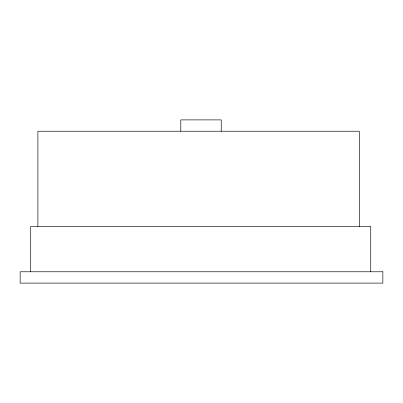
<?xml version="1.0" encoding="UTF-8"?>
<svg xmlns="http://www.w3.org/2000/svg" width="403" height="403" viewBox="0 0 403 403"><rect width="100%" height="100%" fill="white"/><g stroke="black" fill="none" stroke-linecap="round" stroke-linejoin="round"><path stroke-width="0.6" d="M370.74 271.773L370.74 226.436L30.709 226.436L30.709 271.773M359.335 226.436L359.335 131.227L37.892 131.227L37.892 226.436M221.237 131.227L221.237 119.893L180.796 119.893L180.796 131.227M382.85 271.773L20.15 271.773L20.15 283.108L382.85 283.108L382.85 271.773"/></g></svg>
